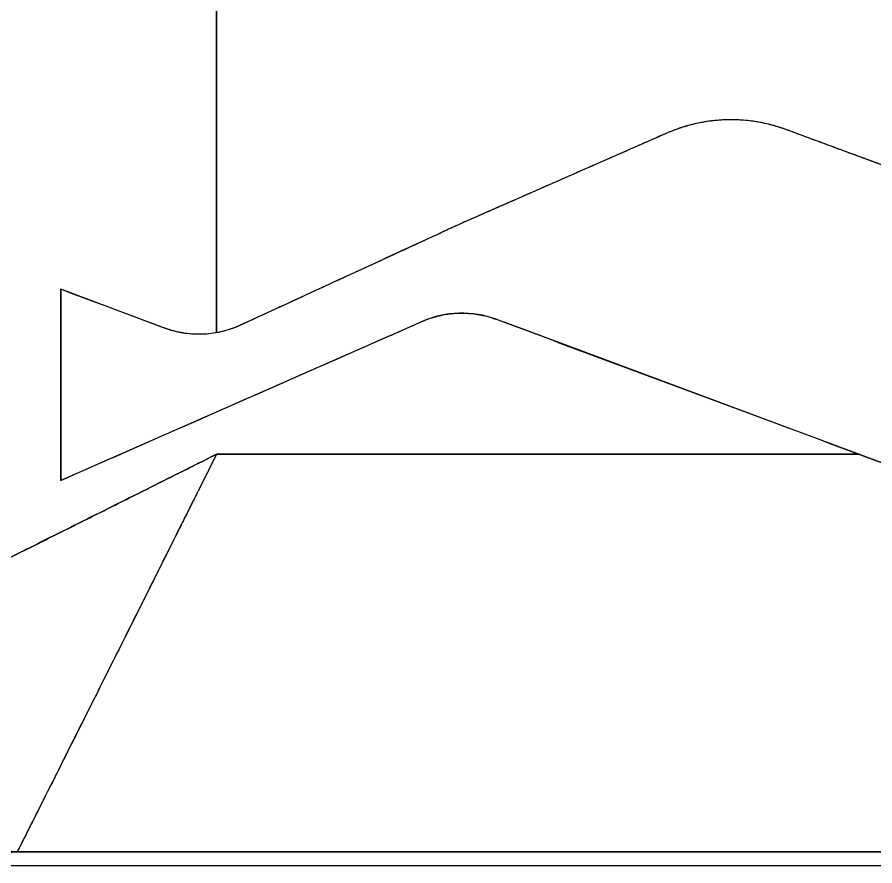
# Model space of a CAD drawing. Extents: x 956 to 1028, y 499 to 635.
# Drawn here: x 963.663 to 967.979, y 536.563 to 540.834 of the extents above; entities that cross this region are included whole.
import ezdxf

# ---------------------------------------------------------------- set-up
doc = ezdxf.new("R2010")
doc.units = 0
doc.header["$MEASUREMENT"] = 0
doc.layers.add('1', color=4, linetype='Continuous')

# ---------------------------------------------------------------- blocks, each defined once
blk = doc.blocks.new('2026 SX')
at = {"layer": '1', "color": 3}
for p, q in [((8.7695, 27.0185), (8.7695, 29.9171)), ((8.7695, 29.9171), (8.7695, 27.0185)), ((10.0113, 27.5731), (10.0056, 27.5706)), ((7.9857, 26.2753), (7.9857, 27.2372)), ((8.5079, 27.042), (7.9857, 27.2372)), ((7.9857, 27.2372), (7.9857, 26.2753)), ((10.1775, 27.0863), (10.1816, 27.0847)), ((12.0044, 26.4066), (8.7695, 26.4066)), ((8.7695, 26.4066), (12.0044, 26.4066)), ((7.9857, 26.2753), (8.025, 26.2926)), ((6.9281, 24.3429), (7.7663, 24.4067)), ((32.5065, 24.4067), (7.7663, 24.4067)), ((7.7663, 24.4067), (32.5065, 24.4067)), ((32.0649, 24.3353), (5.8275, 24.3353)), ((32.0649, 24.3353), (5.8275, 24.3353))]:
    blk.add_line(p, q, dxfattribs=at)
at = {"layer": '1', "color": 3, "flags": 128}
for points in [[(9.8053, 27.0756), (9.7524, 27.0524), (9.1271, 26.7773), (7.9857, 26.2753)], [(12.8165, 26.1045), (12.7875, 26.1153), (12.7055, 26.1458), (11.519, 26.5872), (10.6149, 26.9236), (10.3083, 27.0376), (10.2176, 27.0714), (10.1918, 27.081), (10.1816, 27.0847)]]:
    blk.add_lwpolyline(points, dxfattribs=at)
at = {"layer": '1', "color": 3}
for points, knots in [([(28.8571, 28.0665), (28.8513, 28.0674), (28.8397, 28.0692), (28.8224, 28.0714), (28.805, 28.0732), (28.7876, 28.0747), (28.7702, 28.0757), (28.7528, 28.0764), (28.7354, 28.0767), (28.718, 28.0767), (28.7006, 28.0762), (28.6599, 28.0743), (28.5962, 28.0671), (28.5252, 28.0512), (28.4697, 28.0338), (28.4379, 28.022), (28.4109, 28.0109), (28.3843, 27.9991), (28.3088, 27.966), (28.0289, 27.8431), (27.6559, 27.6794), (27.2296, 27.4922), (26.9454, 27.3674), (26.6967, 27.2583), (26.4836, 27.1648), (26.3335, 27.0987), (26.249, 27.0618), (26.229, 27.0534), (26.21, 27.0466), (26.1823, 27.0379), (26.1468, 27.0294), (26.0893, 27.0208), (26.0163, 27.0196), (25.9514, 27.03), (25.9094, 27.0416), (25.8904, 27.0477), (25.8749, 27.0535), (25.8613, 27.0585), (25.8254, 27.0717), (25.7386, 27.1038), (25.4384, 27.2147), (24.7287, 27.477), (23.9645, 27.7594), (23.3914, 27.9712), (23.2481, 28.0241), (23.2072, 28.0392), (23.1795, 28.0483), (23.1306, 28.0624), (23.0592, 28.0767), (22.9722, 28.0844), (22.8848, 28.0828), (22.7981, 28.0717), (22.7131, 28.0513), (22.6534, 28.0299), (22.6129, 28.012), (22.592, 28.0027), (22.5657, 27.9909), (22.533, 27.9764), (22.486, 27.9554), (22.4107, 27.9218), (22.1386, 27.8002), (21.6751, 27.5932), (21.1437, 27.3558), (20.7718, 27.1897), (20.5948, 27.1107), (20.515, 27.0751), (20.4831, 27.0608), (20.4656, 27.0531), (20.4523, 27.0472), (20.4399, 27.0419), (20.426, 27.0367), (20.4122, 27.032), (20.389, 27.0248), (20.356, 27.0167), (20.2986, 27.0078), (20.2256, 27.0061), (20.1607, 27.0162), (20.1187, 27.0275), (20.0976, 27.0342), (20.0772, 27.0418), (19.9544, 27.0877), (19.6577, 27.1986), (19.1126, 27.4024), (18.5679, 27.606), (18.0952, 27.7827), (17.8207, 27.8853), (17.6184, 27.9609), (17.5091, 28.0018), (17.4497, 28.0239), (17.42, 28.0351), (17.3926, 28.0448), (17.3579, 28.0554), (17.3155, 28.0658), (17.2583, 28.0766), (17.1858, 28.0844), (17.0984, 28.0841), (17.0116, 28.0745), (16.9263, 28.0555), (16.8642, 28.0345), (16.824, 28.0175), (16.7974, 28.0057), (16.7419, 27.9814), (16.6576, 27.9443), (16.5511, 27.8976), (16.4267, 27.843), (16.1781, 27.7339), (15.8599, 27.5942), (15.4868, 27.4304), (15.2038, 27.3062), (14.9891, 27.2119), (14.8546, 27.1529), (14.7646, 27.1133), (14.7046, 27.0871), (14.666, 27.07), (14.6459, 27.0615), (14.6254, 27.0541), (14.5976, 27.0454), (14.5622, 27.0368), (14.5048, 27.0281), (14.4463, 27.027), (14.3885, 27.0335), (14.3528, 27.0408), (14.3248, 27.0484), (14.3062, 27.0545), (14.2861, 27.0618), (14.2587, 27.0719), (14.2222, 27.0855), (14.1851, 27.0993), (14.1439, 27.1145), (14.0901, 27.1342), (14.0175, 27.161), (13.9359, 27.1914), (13.854, 27.2214), (13.7724, 27.2516), (13.6909, 27.282), (13.6086, 27.3123), (13.5257, 27.3426), (13.4561, 27.3685), (13.4016, 27.3887), (13.3598, 27.4041), (13.32, 27.4188), (13.2786, 27.4341), (13.2389, 27.4489), (13.1981, 27.4639), (13.1577, 27.4787), (13.1036, 27.4988), (13.0489, 27.5192), (12.9941, 27.5392), (12.9398, 27.5593), (12.8716, 27.5847), (12.8032, 27.6096), (12.7484, 27.6302), (12.6938, 27.6503), (12.6391, 27.6703), (12.5846, 27.6906), (12.5301, 27.7108), (12.4756, 27.7307), (12.421, 27.7511), (12.3669, 27.7712), (12.2985, 27.7963), (12.2163, 27.8264), (12.134, 27.8571), (12.0659, 27.8824), (12.0114, 27.9024), (11.9732, 27.9164), (11.932, 27.9316), (11.891, 27.9469), (11.8435, 27.9645), (11.7815, 27.9873), (11.7243, 28.0083), (11.675, 28.0267), (11.6513, 28.0355), (11.6249, 28.0452), (11.5958, 28.055), (11.5441, 28.0697), (11.4748, 28.0837), (11.388, 28.0915), (11.3008, 28.0901), (11.2142, 28.0791), (11.1293, 28.0589), (11.0705, 28.038), (11.0332, 28.0219), (11.0177, 28.0151), (10.999, 28.0069), (10.9748, 27.9963), (10.9378, 27.98), (10.8059, 27.9221), (10.6304, 27.8451), (10.4165, 27.7512), (10.2706, 27.6871), (10.1611, 27.639), (10.0937, 27.6094), (10.0476, 27.5891), (10.0173, 27.5757), (9.9963, 27.5663), (9.9814, 27.5595), (9.9589, 27.5491), (9.8785, 27.5121), (9.6585, 27.4107), (9.3928, 27.2883), (9.1319, 27.1681), (9.0044, 27.1093), (8.9266, 27.0735), (8.9021, 27.0622), (8.8878, 27.0557), (8.8781, 27.0513), (8.8688, 27.0473), (8.8486, 27.0393), (8.8036, 27.0243), (8.732, 27.0106), (8.659, 27.0097), (8.6013, 27.0165), (8.5656, 27.024), (8.5376, 27.0318), (8.5197, 27.0376), (8.5, 27.045), (8.4685, 27.0567), (8.4058, 27.0802), (8.3021, 27.1189), (8.1565, 27.1734), (8.0461, 27.2146), (7.9857, 27.2372)], [0, 0, 0, 0, 0.000785, 0.001568, 0.002349, 0.00313, 0.00391, 0.004689, 0.005468, 0.006248, 0.007028, 0.00781, 0.011717, 0.01562, 0.017559, 0.019523, 0.020168, 0.021476, 0.023432, 0.031247, 0.062513, 0.078139, 0.093769, 0.104186, 0.114601, 0.125015, 0.12622, 0.126972, 0.127934, 0.128925, 0.130869, 0.132829, 0.136727, 0.140623, 0.141601, 0.142574, 0.143299, 0.143825, 0.144527, 0.148433, 0.156246, 0.187507, 0.250026, 0.265648, 0.269554, 0.270533, 0.27151, 0.273462, 0.277361, 0.281267, 0.28517, 0.289071, 0.292991, 0.296878, 0.297562, 0.298938, 0.299953, 0.301441, 0.303742, 0.306867, 0.312504, 0.343766, 0.375031, 0.390652, 0.398466, 0.40106, 0.402377, 0.403169, 0.40363, 0.404327, 0.404973, 0.405625, 0.406281, 0.408231, 0.410183, 0.414082, 0.417978, 0.418952, 0.419925, 0.42095, 0.421873, 0.437523, 0.463493, 0.500015, 0.515609, 0.531244, 0.53938, 0.544603, 0.546915, 0.547889, 0.548864, 0.550821, 0.55276, 0.554726, 0.558626, 0.562532, 0.566437, 0.570336, 0.574241, 0.575217, 0.576197, 0.57815, 0.583356, 0.588562, 0.59377, 0.60159, 0.625031, 0.64043, 0.656299, 0.666527, 0.67192, 0.67602, 0.679731, 0.680714, 0.68169, 0.682663, 0.683642, 0.685593, 0.687544, 0.691444, 0.693398, 0.695345, 0.696322, 0.697297, 0.697974, 0.699197, 0.701208, 0.703215, 0.704514, 0.707096, 0.710912, 0.71491, 0.718789, 0.722626, 0.726591, 0.730464, 0.734402, 0.738438, 0.740443, 0.742205, 0.744427, 0.746133, 0.748137, 0.75011, 0.751976, 0.753917, 0.757857, 0.759811, 0.761752, 0.765622, 0.769589, 0.771536, 0.773479, 0.777393, 0.779366, 0.781281, 0.785198, 0.787158, 0.789113, 0.792939, 0.796945, 0.800872, 0.804732, 0.806698, 0.808667, 0.8102, 0.812592, 0.814548, 0.817, 0.821454, 0.822731, 0.824075, 0.824848, 0.82651, 0.828187, 0.832072, 0.835973, 0.839874, 0.843767, 0.847671, 0.85157, 0.852124, 0.853128, 0.853843, 0.854869, 0.856674, 0.859273, 0.874204, 0.882417, 0.890631, 0.895602, 0.898482, 0.900512, 0.902362, 0.902942, 0.903599, 0.904554, 0.906273, 0.915485, 0.937081, 0.945565, 0.954048, 0.955934, 0.957072, 0.95767, 0.958041, 0.958506, 0.959017, 0.960969, 0.964865, 0.968758, 0.97071, 0.972659, 0.973658, 0.974609, 0.975181, 0.976483, 0.979119, 0.984173, 0.991345, 1, 1, 1, 1]), ([(11.6397, 28.0398), (11.6332, 28.0421), (11.621, 28.0465), (11.5964, 28.0547), (11.5533, 28.0674), (11.49, 28.081), (11.4129, 28.09), (11.3355, 28.0915), (11.2583, 28.0856), (11.1973, 28.0749), (11.1523, 28.0639), (11.1227, 28.0555), (11.0933, 28.0458), (11.0642, 28.0351), (11.0452, 28.027), (11.0356, 28.023)], [0, 0, 0, 0, 0.03334, 0.06277, 0.125594, 0.250946, 0.375901, 0.500843, 0.625637, 0.750333, 0.800098, 0.849875, 0.899736, 0.949753, 1, 1, 1, 1]), ([(11.0356, 28.023), (11.0303, 28.0206), (11.0196, 28.0159), (10.9982, 28.0065), (10.9608, 27.9901), (10.8861, 27.9573), (10.7793, 27.9104), (10.6724, 27.8635), (10.587, 27.8261), (10.502, 27.7887), (10.3955, 27.742), (10.256, 27.6807), (10.1278, 27.6245), (10.0423, 27.5868), (10.0113, 27.5731)], [0, 0, 0, 0, 0.015629, 0.03128, 0.062597, 0.125126, 0.250158, 0.37554, 0.437911, 0.500282, 0.624722, 0.749519, 0.909052, 1, 1, 1, 1]), ([(14.2925, 27.0594), (14.2787, 27.0645), (14.2511, 27.0747), (14.1959, 27.0953), (14.1268, 27.1208), (14.0438, 27.1512), (13.961, 27.1821), (13.878, 27.2126), (13.7951, 27.2431), (13.7123, 27.274), (13.6294, 27.3046), (13.5464, 27.335), (13.4635, 27.3658), (13.3926, 27.392), (13.3373, 27.4124), (13.2944, 27.4283), (13.2548, 27.443), (13.1995, 27.4634), (13.1319, 27.4882), (13.0629, 27.514), (13.0075, 27.5343), (12.9661, 27.5495), (12.9247, 27.565), (12.8832, 27.5803), (12.8418, 27.5955), (12.8003, 27.6107), (12.7589, 27.6262), (12.7174, 27.6416), (12.676, 27.6568), (12.6345, 27.672), (12.5931, 27.6875), (12.5516, 27.7029), (12.5101, 27.7181), (12.4687, 27.7333), (12.4272, 27.7487), (12.372, 27.7693), (12.3029, 27.7948), (12.2199, 27.8251), (12.1371, 27.856), (12.0681, 27.8816), (12.0128, 27.9019), (11.9574, 27.9222), (11.8884, 27.9479), (11.8055, 27.9785), (11.7363, 28.0039), (11.686, 28.0226), (11.6584, 28.0329), (11.6446, 28.038), (11.6397, 28.0398)], [0, 0, 0, 0, 0.015606, 0.031258, 0.062501, 0.093742, 0.124997, 0.156247, 0.18749, 0.218741, 0.249993, 0.281242, 0.312494, 0.343744, 0.361479, 0.374995, 0.392288, 0.406246, 0.437493, 0.468748, 0.484371, 0.499993, 0.515619, 0.531244, 0.546867, 0.562491, 0.578118, 0.593745, 0.60937, 0.624994, 0.64062, 0.656245, 0.67187, 0.687495, 0.70312, 0.718745, 0.749998, 0.781253, 0.812503, 0.843738, 0.85936, 0.874982, 0.906253, 0.937504, 0.968745, 0.984378, 0.994464, 1, 1, 1, 1]), ([(10.0056, 27.5706), (9.9556, 27.5476), (9.7683, 27.4613), (9.5058, 27.3404), (9.2337, 27.215), (9.0615, 27.1356), (8.949, 27.0838), (8.8961, 27.0596), (8.8807, 27.0525)], [0, 0, 0, 0, 0.133412, 0.49953, 0.700119, 0.858999, 0.958959, 1, 1, 1, 1]), ([(7.9857, 26.2753), (8.3479, 26.4346), (8.8912, 26.6736), (9.4798, 26.9325), (9.7156, 27.0362), (9.776, 27.0628), (9.7986, 27.0727), (9.8232, 27.0835), (9.8542, 27.0946), (9.9018, 27.1079), (9.9508, 27.1156), (10.0002, 27.1178), (10.0373, 27.1167), (10.0742, 27.1129), (10.1067, 27.1071), (10.1348, 27.1003), (10.1585, 27.0933), (10.1739, 27.0876), (10.1816, 27.0847)], [0, 0, 0, 0, 0.500127, 0.750033, 0.812633, 0.825669, 0.83348, 0.843836, 0.85952, 0.875081, 0.906287, 0.921891, 0.937517, 0.953159, 0.968745, 0.979218, 0.989627, 1, 1, 1, 1]), ([(10.1816, 27.0847), (10.664, 26.9053), (11.3886, 26.6357), (12.2334, 26.3214), (12.626, 26.1754), (12.784, 26.1166), (12.8293, 26.0999), (12.8522, 26.0921), (12.8753, 26.0851), (12.9219, 26.0725), (12.9931, 26.0589), (13.0895, 26.0523), (13.186, 26.0572), (13.2654, 26.0709), (13.3275, 26.0875), (13.3656, 26.1002), (13.3957, 26.1117), (13.4185, 26.1214), (13.4407, 26.1311), (13.47, 26.1438), (13.5062, 26.1595), (13.5652, 26.1853), (13.6391, 26.2177), (13.7277, 26.2564), (13.8163, 26.2947), (13.9048, 26.3335), (13.9932, 26.3723), (14.0818, 26.4108), (14.1556, 26.4428), (14.2146, 26.4687), (14.2588, 26.488), (14.3031, 26.5072), (14.3474, 26.5264), (14.3916, 26.5458), (14.4506, 26.5717), (14.5105, 26.5976), (14.5695, 26.6233), (14.6157, 26.6435), (14.6591, 26.6626), (14.7052, 26.6826), (14.7476, 26.701), (14.7931, 26.7209), (14.8355, 26.7395), (14.8946, 26.7652), (14.9671, 26.7966), (15.0556, 26.8353), (15.144, 26.8741), (15.2326, 26.9127), (15.3212, 26.9511), (15.42, 26.9944), (15.5085, 27.0331), (15.5759, 27.0624), (15.6121, 27.0779), (15.6468, 27.0901), (15.6912, 27.1019), (15.7459, 27.1099), (15.7963, 27.1114), (15.8421, 27.1084), (15.8783, 27.1029), (15.9096, 27.096), (15.9362, 27.0888), (15.9536, 27.0828), (15.9623, 27.0798)], [0, 0, 0, 0, 0.249893, 0.375344, 0.437629, 0.453266, 0.457157, 0.461072, 0.465015, 0.468886, 0.484487, 0.500107, 0.515711, 0.531305, 0.539102, 0.54691, 0.55081, 0.554712, 0.558967, 0.56254, 0.570214, 0.578159, 0.593791, 0.609419, 0.625053, 0.640682, 0.656311, 0.671938, 0.68757, 0.695386, 0.703205, 0.711011, 0.718824, 0.726643, 0.734458, 0.750088, 0.758311, 0.765718, 0.774555, 0.781347, 0.790113, 0.796977, 0.805482, 0.812606, 0.828237, 0.843866, 0.859496, 0.875126, 0.890756, 0.906393, 0.92747, 0.937647, 0.942113, 0.946564, 0.955487, 0.9644, 0.973313, 0.979942, 0.986648, 0.991072, 0.995519, 1, 1, 1, 1]), ([(8.8807, 27.0525), (8.8766, 27.0507), (8.8684, 27.0471), (8.8558, 27.0422), (8.8431, 27.0375), (8.8301, 27.0333), (8.8169, 27.0293), (8.8036, 27.0258), (8.7791, 27.0199), (8.7431, 27.0137), (8.6954, 27.0101), (8.6475, 27.011), (8.6079, 27.0157), (8.5767, 27.0216), (8.5535, 27.0273), (8.5305, 27.034), (8.5154, 27.0393), (8.5079, 27.042)], [0, 0, 0, 0, 0.0351679, 0.0704795, 0.1059654, 0.1416561, 0.1775815, 0.2137709, 0.2502529, 0.3750608, 0.4999755, 0.6248838, 0.7499296, 0.8122126, 0.8745551, 0.9371028, 1, 1, 1, 1]), ([(6.7771, 25.4072), (6.7847, 25.4111), (6.7999, 25.419), (6.8466, 25.4427), (6.9099, 25.4746), (6.9994, 25.5197), (7.12, 25.5804), (7.2759, 25.6587), (7.4526, 25.7474), (7.6467, 25.8447), (7.8552, 25.9491), (8.0744, 26.0589), (8.301, 26.1722), (8.5333, 26.2886), (8.6904, 26.3672), (8.7695, 26.4068)], [0, 0, 0, 0, 0.062432, 0.125018, 0.187514, 0.249974, 0.333328, 0.416738, 0.499947, 0.583129, 0.666699, 0.750172, 0.833089, 0.91584, 1, 1, 1, 1]), ([(8.7695, 26.4068), (8.709, 26.3766), (8.6497, 26.3469), (8.5323, 26.2881), (8.4743, 26.259), (8.3591, 26.2013), (8.302, 26.1727), (8.1885, 26.1159), (8.1321, 26.0877), (7.9649, 26.0041), (7.8557, 25.9494), (7.6994, 25.8711), (7.6485, 25.8456), (7.5498, 25.7961), (7.502, 25.7722), (7.4095, 25.7258), (7.3649, 25.7034), (7.2792, 25.6604), (7.2382, 25.6398), (7.1214, 25.5811), (7.0521, 25.5463), (6.9344, 25.487), (6.886, 25.4626), (6.8313, 25.4349), (6.8161, 25.4272), (6.7918, 25.4148), (6.7828, 25.4102), (6.7772, 25.4072)], [0, 0, 0, 0, 0.0625, 0.0625, 0.125, 0.125, 0.1875, 0.1875, 0.25, 0.25, 0.375, 0.375, 0.4375, 0.4375, 0.5, 0.5, 0.5625, 0.5625, 0.625, 0.625, 0.75, 0.75, 0.875, 0.875, 0.9375, 0.9375, 1, 1, 1, 1]), ([(8.7696, 26.4067), (8.7648, 26.3972), (8.7554, 26.3783), (8.7413, 26.3503), (8.7276, 26.3229), (8.7142, 26.2961), (8.7012, 26.27), (8.6885, 26.2446), (8.6761, 26.2198), (8.664, 26.1956), (8.6522, 26.1721), (8.6408, 26.1493), (8.6297, 26.1271), (8.6189, 26.1056), (8.6085, 26.0847), (8.5984, 26.0645), (8.5886, 26.0449), (8.5501, 25.9681), (8.4865, 25.8408), (8.3964, 25.6606), (8.3114, 25.4909), (8.2419, 25.3522), (8.1894, 25.2474), (8.1376, 25.1438), (8.0729, 25.0151), (8.0154, 24.9003), (7.9742, 24.8183), (7.9375, 24.7452), (7.8944, 24.6595), (7.8569, 24.585), (7.8316, 24.5346), (7.8148, 24.5014), (7.8005, 24.4732), (7.7906, 24.4537), (7.7839, 24.4405), (7.7795, 24.4318), (7.7757, 24.4243), (7.7726, 24.4182), (7.77, 24.4133), (7.7681, 24.4098), (7.7668, 24.4074), (7.7665, 24.4069), (7.7663, 24.4067)], [0, 0, 0, 0, 0.009664, 0.019116, 0.028355, 0.037382, 0.046195, 0.054795, 0.063183, 0.071357, 0.079318, 0.087066, 0.094601, 0.101922, 0.109031, 0.115926, 0.122608, 0.129076, 0.194786, 0.254183, 0.31965, 0.379957, 0.41188, 0.443454, 0.505972, 0.576503, 0.603729, 0.630454, 0.693193, 0.754234, 0.785351, 0.816179, 0.846732, 0.877029, 0.89243, 0.907819, 0.923197, 0.938566, 0.953929, 0.969288, 0.984644, 1, 1, 1, 1]), ([(8.7696, 26.4066), (8.7378, 26.3432), (8.7066, 26.2808), (8.6449, 26.1575), (8.6144, 26.0965), (8.5539, 25.9755), (8.5238, 25.9155), (8.4643, 25.7965), (8.4348, 25.7375), (8.3472, 25.5625), (8.2902, 25.4486), (8.2091, 25.2866), (8.1828, 25.2341), (8.132, 25.1327), (8.1075, 25.0838), (8.0365, 24.9423), (7.9927, 24.8551), (7.9152, 24.7009), (7.8815, 24.6339), (7.8262, 24.524), (7.8046, 24.4811), (7.7824, 24.4374), (7.7767, 24.4263), (7.7689, 24.4112), (7.7667, 24.4072), (7.7663, 24.4067)], [0, 0, 0, 0, 0.0625, 0.0625, 0.125, 0.125, 0.1875, 0.1875, 0.25, 0.25, 0.375, 0.375, 0.4375, 0.4375, 0.5, 0.5, 0.625, 0.625, 0.75, 0.75, 0.875, 0.875, 0.9375, 0.9375, 1, 1, 1, 1]), ([(7.7663, 24.4067), (7.7012, 24.4067), (7.6359, 24.4131), (7.5079, 24.4384), (7.4451, 24.4573), (7.3244, 24.5073), (7.2665, 24.5382), (7.158, 24.6109), (7.1074, 24.6527), (7.0154, 24.7454), (6.9741, 24.7963), (6.9024, 24.9054), (6.872, 24.9635), (6.8233, 25.0847), (6.8051, 25.1477), (6.7814, 25.2762), (6.776, 25.3417), (6.7771, 25.4072)], [0, 0, 0, 0, 0.125, 0.125, 0.25, 0.25, 0.375, 0.375, 0.5, 0.5, 0.625, 0.625, 0.75, 0.75, 0.875, 0.875, 1, 1, 1, 1])]:
    blk.add_open_spline(points, degree=3, knots=knots, dxfattribs=at)
blk.add_open_spline([(10.1775, 27.0863), (10.0569, 27.1311), (9.923, 27.1273), (9.8053, 27.0756)], degree=3, dxfattribs=at)

msp = doc.modelspace()

# ---------------------------------------------------------------- block references
at = {"layer": '1'}
msp.add_blockref('2026 SX', (955.8964, 512.2273), dxfattribs=at)

doc.saveas('drawing.dxf')
